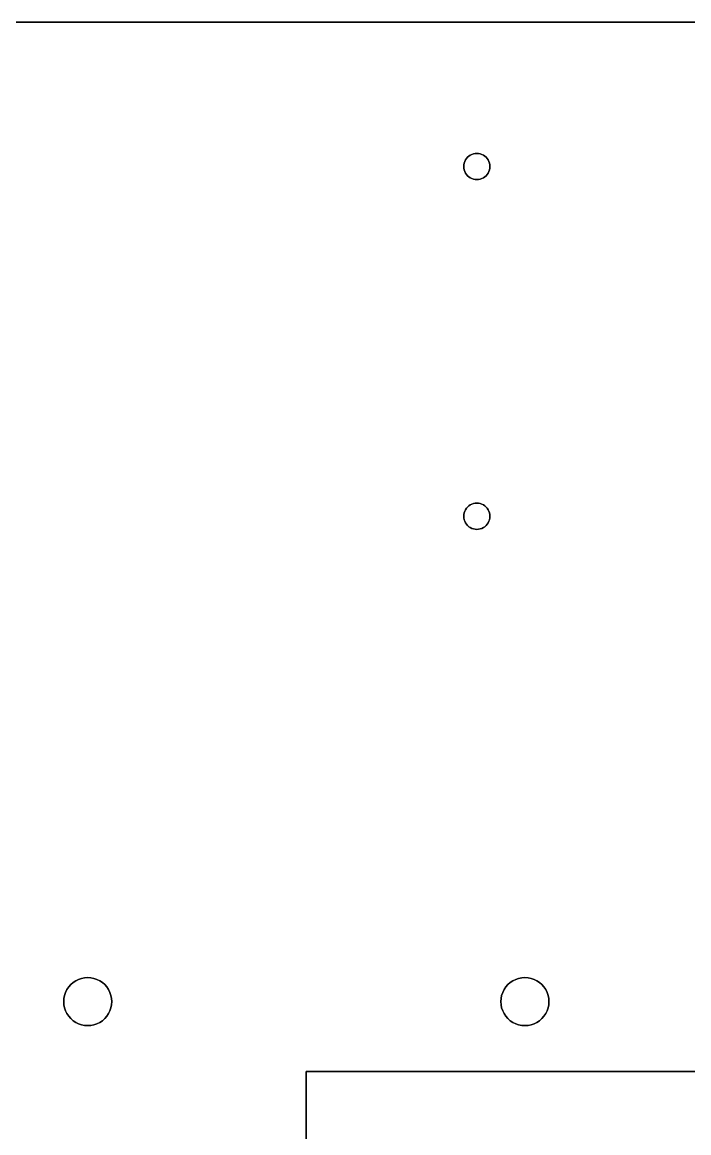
# Model space of a CAD drawing. Header units: millimetres. Extents: x 0 to 305, y 0 to 254.
# Drawn here: x 152.5 to 228.8, y 127 to 254 of the extents above; entities that cross this region are included whole.
import ezdxf

# ---------------------------------------------------------------- set-up
doc = ezdxf.new("R2010")
doc.units = ezdxf.units.MM
doc.layers.add('BASE_PLATE', color=7, linetype='CONTINUOUS')

msp = doc.modelspace()

# ---------------------------------------------------------------- linework, layer by layer
at = {"layer": 'BASE_PLATE'}
for points in [[(305, 254), (15, 254), (15, 254, 6)], [(305, 254), (15, 254, 6), (305, 254, 6)], [(203.5869, 238.69), (203.75, 238.799), (203.75, 238.799, 6)], [(203.5869, 238.69), (203.75, 238.799, 6), (203.5869, 238.69, 6)], [(203.75, 238.799), (203.926, 238.8858), (203.926, 238.8858, 6)], [(203.75, 238.799), (203.926, 238.8858, 6), (203.75, 238.799, 6)], [(203.926, 238.8858), (204.1118, 238.9489), (204.1118, 238.9489, 6)], [(203.926, 238.8858), (204.1118, 238.9489, 6), (203.926, 238.8858, 6)], [(204.1118, 238.9489), (204.3042, 238.9872), (204.3042, 238.9872, 6)], [(204.1118, 238.9489), (204.3042, 238.9872, 6), (204.1118, 238.9489, 6)], [(204.3042, 238.9872), (204.5, 239), (204.5, 239, 6)], [(204.3042, 238.9872), (204.5, 239, 6), (204.3042, 238.9872, 6)], [(204.5, 239), (204.6958, 238.9872), (204.6958, 238.9872, 6)], [(204.5, 239), (204.6958, 238.9872, 6), (204.5, 239, 6)], [(204.6958, 238.9872), (204.8882, 238.9489), (204.8882, 238.9489, 6)], [(204.6958, 238.9872), (204.8882, 238.9489, 6), (204.6958, 238.9872, 6)], [(204.8882, 238.9489), (205.074, 238.8858), (205.074, 238.8858, 6)], [(204.8882, 238.9489), (205.074, 238.8858, 6), (204.8882, 238.9489, 6)], [(205.074, 238.8858), (205.25, 238.799), (205.25, 238.799, 6)], [(205.074, 238.8858), (205.25, 238.799, 6), (205.074, 238.8858, 6)], [(205.25, 238.799), (205.4131, 238.69), (205.4131, 238.69, 6)], [(205.25, 238.799), (205.4131, 238.69, 6), (205.25, 238.799, 6)], [(203, 237.5), (203.0128, 237.6958), (203.0128, 237.6958, 6)], [(203, 237.5), (203.0128, 237.6958, 6), (203, 237.5, 6)], [(203.0128, 237.3042), (203, 237.5), (203, 237.5, 6)], [(203.0128, 237.3042), (203, 237.5, 6), (203.0128, 237.3042, 6)], [(203.0128, 237.6958), (203.0511, 237.8882), (203.0511, 237.8882, 6)], [(203.0128, 237.6958), (203.0511, 237.8882, 6), (203.0128, 237.6958, 6)], [(203.0511, 237.8882), (203.1142, 238.074), (203.1142, 238.074, 6)], [(203.0511, 237.8882), (203.1142, 238.074, 6), (203.0511, 237.8882, 6)], [(203.1142, 238.074), (203.201, 238.25), (203.201, 238.25, 6)], [(203.1142, 238.074), (203.201, 238.25, 6), (203.1142, 238.074, 6)], [(203.201, 238.25), (203.31, 238.4131), (203.31, 238.4131, 6)], [(203.201, 238.25), (203.31, 238.4131, 6), (203.201, 238.25, 6)], [(203.31, 238.4131), (203.4393, 238.5607), (203.4393, 238.5607, 6)], [(203.31, 238.4131), (203.4393, 238.5607, 6), (203.31, 238.4131, 6)], [(203.4393, 238.5607), (203.5869, 238.69), (203.5869, 238.69, 6)], [(203.4393, 238.5607), (203.5869, 238.69, 6), (203.4393, 238.5607, 6)], [(205.4131, 238.69), (205.5607, 238.5607), (205.5607, 238.5607, 6)], [(205.4131, 238.69), (205.5607, 238.5607, 6), (205.4131, 238.69, 6)], [(205.5607, 238.5607), (205.69, 238.4131), (205.69, 238.4131, 6)], [(205.5607, 238.5607), (205.69, 238.4131, 6), (205.5607, 238.5607, 6)], [(205.69, 238.4131), (205.799, 238.25), (205.799, 238.25, 6)], [(205.69, 238.4131), (205.799, 238.25, 6), (205.69, 238.4131, 6)], [(205.799, 238.25), (205.8858, 238.074), (205.8858, 238.074, 6)], [(205.799, 238.25), (205.8858, 238.074, 6), (205.799, 238.25, 6)], [(205.8858, 238.074), (205.9489, 237.8882), (205.9489, 237.8882, 6)], [(205.8858, 238.074), (205.9489, 237.8882, 6), (205.8858, 238.074, 6)], [(205.9489, 237.8882), (205.9872, 237.6958), (205.9872, 237.6958, 6)], [(205.9489, 237.8882), (205.9872, 237.6958, 6), (205.9489, 237.8882, 6)], [(205.9872, 237.6958), (206, 237.5), (206, 237.5, 6)], [(205.9872, 237.6958), (206, 237.5, 6), (205.9872, 237.6958, 6)], [(206, 237.5), (205.9872, 237.3042), (205.9872, 237.3042, 6)], [(206, 237.5), (205.9872, 237.3042, 6), (206, 237.5, 6)], [(203.0511, 237.1118), (203.0128, 237.3042), (203.0128, 237.3042, 6)], [(203.0511, 237.1118), (203.0128, 237.3042, 6), (203.0511, 237.1118, 6)], [(203.1142, 236.926), (203.0511, 237.1118), (203.0511, 237.1118, 6)], [(203.1142, 236.926), (203.0511, 237.1118, 6), (203.1142, 236.926, 6)], [(203.201, 236.75), (203.1142, 236.926), (203.1142, 236.926, 6)], [(203.201, 236.75), (203.1142, 236.926, 6), (203.201, 236.75, 6)], [(203.31, 236.5869), (203.201, 236.75), (203.201, 236.75, 6)], [(203.31, 236.5869), (203.201, 236.75, 6), (203.31, 236.5869, 6)], [(203.4393, 236.4393), (203.31, 236.5869), (203.31, 236.5869, 6)], [(203.4393, 236.4393), (203.31, 236.5869, 6), (203.4393, 236.4393, 6)], [(203.5869, 236.31), (203.4393, 236.4393), (203.4393, 236.4393, 6)], [(203.5869, 236.31), (203.4393, 236.4393, 6), (203.5869, 236.31, 6)], [(203.75, 236.201), (203.5869, 236.31), (203.5869, 236.31, 6)], [(203.75, 236.201), (203.5869, 236.31, 6), (203.75, 236.201, 6)], [(205.4131, 236.31), (205.25, 236.201), (205.25, 236.201, 6)], [(205.4131, 236.31), (205.25, 236.201, 6), (205.4131, 236.31, 6)], [(205.5607, 236.4393), (205.4131, 236.31), (205.4131, 236.31, 6)], [(205.5607, 236.4393), (205.4131, 236.31, 6), (205.5607, 236.4393, 6)], [(205.69, 236.5869), (205.5607, 236.4393), (205.5607, 236.4393, 6)], [(205.69, 236.5869), (205.5607, 236.4393, 6), (205.69, 236.5869, 6)], [(205.799, 236.75), (205.69, 236.5869), (205.69, 236.5869, 6)], [(205.799, 236.75), (205.69, 236.5869, 6), (205.799, 236.75, 6)], [(205.8858, 236.926), (205.799, 236.75), (205.799, 236.75, 6)], [(205.8858, 236.926), (205.799, 236.75, 6), (205.8858, 236.926, 6)], [(205.9489, 237.1118), (205.8858, 236.926), (205.8858, 236.926, 6)], [(205.9489, 237.1118), (205.8858, 236.926, 6), (205.9489, 237.1118, 6)], [(205.9872, 237.3042), (205.9489, 237.1118), (205.9489, 237.1118, 6)], [(205.9872, 237.3042), (205.9489, 237.1118, 6), (205.9872, 237.3042, 6)], [(203.926, 236.1142), (203.75, 236.201), (203.75, 236.201, 6)], [(203.926, 236.1142), (203.75, 236.201, 6), (203.926, 236.1142, 6)], [(204.1118, 236.0511), (203.926, 236.1142), (203.926, 236.1142, 6)], [(204.1118, 236.0511), (203.926, 236.1142, 6), (204.1118, 236.0511, 6)], [(204.3042, 236.0128), (204.1118, 236.0511), (204.1118, 236.0511, 6)], [(204.3042, 236.0128), (204.1118, 236.0511, 6), (204.3042, 236.0128, 6)], [(204.5, 236), (204.3042, 236.0128), (204.3042, 236.0128, 6)], [(204.5, 236), (204.3042, 236.0128, 6), (204.5, 236, 6)], [(204.6958, 236.0128), (204.5, 236), (204.5, 236, 6)], [(204.6958, 236.0128), (204.5, 236, 6), (204.6958, 236.0128, 6)], [(204.8882, 236.0511), (204.6958, 236.0128), (204.6958, 236.0128, 6)], [(204.8882, 236.0511), (204.6958, 236.0128, 6), (204.8882, 236.0511, 6)], [(205.074, 236.1142), (204.8882, 236.0511), (204.8882, 236.0511, 6)], [(205.074, 236.1142), (204.8882, 236.0511, 6), (205.074, 236.1142, 6)], [(205.25, 236.201), (205.074, 236.1142), (205.074, 236.1142, 6)], [(205.25, 236.201), (205.074, 236.1142, 6), (205.25, 236.201, 6)], [(203.1142, 198.074), (203.201, 198.25), (203.201, 198.25, 6)], [(203.1142, 198.074), (203.201, 198.25, 6), (203.1142, 198.074, 6)], [(203.201, 198.25), (203.31, 198.4131), (203.31, 198.4131, 6)], [(203.201, 198.25), (203.31, 198.4131, 6), (203.201, 198.25, 6)], [(203.31, 198.4131), (203.4393, 198.5607), (203.4393, 198.5607, 6)], [(203.31, 198.4131), (203.4393, 198.5607, 6), (203.31, 198.4131, 6)], [(203.4393, 198.5607), (203.5869, 198.69), (203.5869, 198.69, 6)], [(203.4393, 198.5607), (203.5869, 198.69, 6), (203.4393, 198.5607, 6)], [(203.5869, 198.69), (203.75, 198.799), (203.75, 198.799, 6)], [(203.5869, 198.69), (203.75, 198.799, 6), (203.5869, 198.69, 6)], [(203.75, 198.799), (203.926, 198.8858), (203.926, 198.8858, 6)], [(203.75, 198.799), (203.926, 198.8858, 6), (203.75, 198.799, 6)], [(203.926, 198.8858), (204.1118, 198.9489), (204.1118, 198.9489, 6)], [(203.926, 198.8858), (204.1118, 198.9489, 6), (203.926, 198.8858, 6)], [(204.1118, 198.9489), (204.3042, 198.9872), (204.3042, 198.9872, 6)], [(204.1118, 198.9489), (204.3042, 198.9872, 6), (204.1118, 198.9489, 6)], [(204.3042, 198.9872), (204.5, 199), (204.5, 199, 6)], [(204.3042, 198.9872), (204.5, 199, 6), (204.3042, 198.9872, 6)], [(204.5, 199), (204.6958, 198.9872), (204.6958, 198.9872, 6)], [(204.5, 199), (204.6958, 198.9872, 6), (204.5, 199, 6)], [(204.6958, 198.9872), (204.8882, 198.9489), (204.8882, 198.9489, 6)], [(204.6958, 198.9872), (204.8882, 198.9489, 6), (204.6958, 198.9872, 6)], [(204.8882, 198.9489), (205.074, 198.8858), (205.074, 198.8858, 6)], [(204.8882, 198.9489), (205.074, 198.8858, 6), (204.8882, 198.9489, 6)], [(205.074, 198.8858), (205.25, 198.799), (205.25, 198.799, 6)], [(205.074, 198.8858), (205.25, 198.799, 6), (205.074, 198.8858, 6)], [(205.25, 198.799), (205.4131, 198.69), (205.4131, 198.69, 6)], [(205.25, 198.799), (205.4131, 198.69, 6), (205.25, 198.799, 6)], [(205.4131, 198.69), (205.5607, 198.5607), (205.5607, 198.5607, 6)], [(205.4131, 198.69), (205.5607, 198.5607, 6), (205.4131, 198.69, 6)], [(205.5607, 198.5607), (205.69, 198.4131), (205.69, 198.4131, 6)], [(205.5607, 198.5607), (205.69, 198.4131, 6), (205.5607, 198.5607, 6)], [(205.69, 198.4131), (205.799, 198.25), (205.799, 198.25, 6)], [(205.69, 198.4131), (205.799, 198.25, 6), (205.69, 198.4131, 6)], [(205.799, 198.25), (205.8858, 198.074), (205.8858, 198.074, 6)], [(205.799, 198.25), (205.8858, 198.074, 6), (205.799, 198.25, 6)], [(203, 197.5), (203.0128, 197.6958), (203.0128, 197.6958, 6)], [(203, 197.5), (203.0128, 197.6958, 6), (203, 197.5, 6)], [(203.0128, 197.3042), (203, 197.5), (203, 197.5, 6)], [(203.0128, 197.3042), (203, 197.5, 6), (203.0128, 197.3042, 6)], [(203.0128, 197.6958), (203.0511, 197.8882), (203.0511, 197.8882, 6)], [(203.0128, 197.6958), (203.0511, 197.8882, 6), (203.0128, 197.6958, 6)], [(203.0511, 197.1118), (203.0128, 197.3042), (203.0128, 197.3042, 6)], [(203.0511, 197.1118), (203.0128, 197.3042, 6), (203.0511, 197.1118, 6)], [(203.0511, 197.8882), (203.1142, 198.074), (203.1142, 198.074, 6)], [(203.0511, 197.8882), (203.1142, 198.074, 6), (203.0511, 197.8882, 6)], [(203.1142, 196.926), (203.0511, 197.1118), (203.0511, 197.1118, 6)], [(203.1142, 196.926), (203.0511, 197.1118, 6), (203.1142, 196.926, 6)], [(203.201, 196.75), (203.1142, 196.926), (203.1142, 196.926, 6)], [(203.201, 196.75), (203.1142, 196.926, 6), (203.201, 196.75, 6)], [(205.8858, 196.926), (205.799, 196.75), (205.799, 196.75, 6)], [(205.8858, 196.926), (205.799, 196.75, 6), (205.8858, 196.926, 6)], [(205.8858, 198.074), (205.9489, 197.8882), (205.9489, 197.8882, 6)], [(205.8858, 198.074), (205.9489, 197.8882, 6), (205.8858, 198.074, 6)], [(205.9489, 197.1118), (205.8858, 196.926), (205.8858, 196.926, 6)], [(205.9489, 197.1118), (205.8858, 196.926, 6), (205.9489, 197.1118, 6)], [(205.9489, 197.8882), (205.9872, 197.6958), (205.9872, 197.6958, 6)], [(205.9489, 197.8882), (205.9872, 197.6958, 6), (205.9489, 197.8882, 6)], [(205.9872, 197.3042), (205.9489, 197.1118), (205.9489, 197.1118, 6)], [(205.9872, 197.3042), (205.9489, 197.1118, 6), (205.9872, 197.3042, 6)], [(205.9872, 197.6958), (206, 197.5), (206, 197.5, 6)], [(205.9872, 197.6958), (206, 197.5, 6), (205.9872, 197.6958, 6)], [(206, 197.5), (205.9872, 197.3042), (205.9872, 197.3042, 6)], [(206, 197.5), (205.9872, 197.3042, 6), (206, 197.5, 6)], [(203.31, 196.5869), (203.201, 196.75), (203.201, 196.75, 6)], [(203.31, 196.5869), (203.201, 196.75, 6), (203.31, 196.5869, 6)], [(203.4393, 196.4393), (203.31, 196.5869), (203.31, 196.5869, 6)], [(203.4393, 196.4393), (203.31, 196.5869, 6), (203.4393, 196.4393, 6)], [(203.5869, 196.31), (203.4393, 196.4393), (203.4393, 196.4393, 6)], [(203.5869, 196.31), (203.4393, 196.4393, 6), (203.5869, 196.31, 6)], [(203.75, 196.201), (203.5869, 196.31), (203.5869, 196.31, 6)], [(203.75, 196.201), (203.5869, 196.31, 6), (203.75, 196.201, 6)], [(203.926, 196.1142), (203.75, 196.201), (203.75, 196.201, 6)], [(203.926, 196.1142), (203.75, 196.201, 6), (203.926, 196.1142, 6)], [(204.1118, 196.0511), (203.926, 196.1142), (203.926, 196.1142, 6)], [(204.1118, 196.0511), (203.926, 196.1142, 6), (204.1118, 196.0511, 6)], [(204.3042, 196.0128), (204.1118, 196.0511), (204.1118, 196.0511, 6)], [(204.3042, 196.0128), (204.1118, 196.0511, 6), (204.3042, 196.0128, 6)], [(204.5, 196), (204.3042, 196.0128), (204.3042, 196.0128, 6)], [(204.5, 196), (204.3042, 196.0128, 6), (204.5, 196, 6)], [(204.6958, 196.0128), (204.5, 196), (204.5, 196, 6)], [(204.6958, 196.0128), (204.5, 196, 6), (204.6958, 196.0128, 6)], [(204.8882, 196.0511), (204.6958, 196.0128), (204.6958, 196.0128, 6)], [(204.8882, 196.0511), (204.6958, 196.0128, 6), (204.8882, 196.0511, 6)], [(205.074, 196.1142), (204.8882, 196.0511), (204.8882, 196.0511, 6)], [(205.074, 196.1142), (204.8882, 196.0511, 6), (205.074, 196.1142, 6)], [(205.25, 196.201), (205.074, 196.1142), (205.074, 196.1142, 6)], [(205.25, 196.201), (205.074, 196.1142, 6), (205.25, 196.201, 6)], [(205.4131, 196.31), (205.25, 196.201), (205.25, 196.201, 6)], [(205.4131, 196.31), (205.25, 196.201, 6), (205.4131, 196.31, 6)], [(205.5607, 196.4393), (205.4131, 196.31), (205.4131, 196.31, 6)], [(205.5607, 196.4393), (205.4131, 196.31, 6), (205.5607, 196.4393, 6)], [(205.69, 196.5869), (205.5607, 196.4393), (205.5607, 196.4393, 6)], [(205.69, 196.5869), (205.5607, 196.4393, 6), (205.69, 196.5869, 6)], [(205.799, 196.75), (205.69, 196.5869), (205.69, 196.5869, 6)], [(205.799, 196.75), (205.69, 196.5869, 6), (205.799, 196.75, 6)], [(157.6184, 143.375), (157.8183, 143.6741), (157.8183, 143.6741, 6)], [(157.6184, 143.375), (157.8183, 143.6741, 6), (157.6184, 143.375, 6)], [(157.8183, 143.6741), (158.0555, 143.9445), (158.0555, 143.9445, 6)], [(157.8183, 143.6741), (158.0555, 143.9445, 6), (157.8183, 143.6741, 6)], [(158.0555, 143.9445), (158.3259, 144.1817), (158.3259, 144.1817, 6)], [(158.0555, 143.9445), (158.3259, 144.1817, 6), (158.0555, 143.9445, 6)], [(158.3259, 144.1817), (158.625, 144.3816), (158.625, 144.3816, 6)], [(158.3259, 144.1817), (158.625, 144.3816, 6), (158.3259, 144.1817, 6)], [(158.625, 144.3816), (158.9476, 144.5407), (158.9476, 144.5407, 6)], [(158.625, 144.3816), (158.9476, 144.5407, 6), (158.625, 144.3816, 6)], [(158.9476, 144.5407), (159.2883, 144.6563), (159.2883, 144.6563, 6)], [(158.9476, 144.5407), (159.2883, 144.6563, 6), (158.9476, 144.5407, 6)], [(159.2883, 144.6563), (159.6411, 144.7265), (159.6411, 144.7265, 6)], [(159.2883, 144.6563), (159.6411, 144.7265, 6), (159.2883, 144.6563, 6)], [(159.6411, 144.7265), (160, 144.75), (160, 144.75, 6)], [(159.6411, 144.7265), (160, 144.75, 6), (159.6411, 144.7265, 6)], [(160, 144.75), (160.3589, 144.7265), (160.3589, 144.7265, 6)], [(160, 144.75), (160.3589, 144.7265, 6), (160, 144.75, 6)], [(160.3589, 144.7265), (160.7117, 144.6563), (160.7117, 144.6563, 6)], [(160.3589, 144.7265), (160.7117, 144.6563, 6), (160.3589, 144.7265, 6)], [(160.7117, 144.6563), (161.0524, 144.5407), (161.0524, 144.5407, 6)], [(160.7117, 144.6563), (161.0524, 144.5407, 6), (160.7117, 144.6563, 6)], [(161.0524, 144.5407), (161.375, 144.3816), (161.375, 144.3816, 6)], [(161.0524, 144.5407), (161.375, 144.3816, 6), (161.0524, 144.5407, 6)], [(161.375, 144.3816), (161.6741, 144.1817), (161.6741, 144.1817, 6)], [(161.375, 144.3816), (161.6741, 144.1817, 6), (161.375, 144.3816, 6)], [(161.6741, 144.1817), (161.9445, 143.9445), (161.9445, 143.9445, 6)], [(161.6741, 144.1817), (161.9445, 143.9445, 6), (161.6741, 144.1817, 6)], [(161.9445, 143.9445), (162.1817, 143.6741), (162.1817, 143.6741, 6)], [(161.9445, 143.9445), (162.1817, 143.6741, 6), (161.9445, 143.9445, 6)], [(162.1817, 143.6741), (162.3816, 143.375), (162.3816, 143.375, 6)], [(162.1817, 143.6741), (162.3816, 143.375, 6), (162.1817, 143.6741, 6)], [(207.6184, 143.375), (207.8183, 143.6741), (207.8183, 143.6741, 6)], [(207.6184, 143.375), (207.8183, 143.6741, 6), (207.6184, 143.375, 6)], [(207.8183, 143.6741), (208.0555, 143.9445), (208.0555, 143.9445, 6)], [(207.8183, 143.6741), (208.0555, 143.9445, 6), (207.8183, 143.6741, 6)], [(208.0555, 143.9445), (208.3259, 144.1817), (208.3259, 144.1817, 6)], [(208.0555, 143.9445), (208.3259, 144.1817, 6), (208.0555, 143.9445, 6)], [(208.3259, 144.1817), (208.625, 144.3816), (208.625, 144.3816, 6)], [(208.3259, 144.1817), (208.625, 144.3816, 6), (208.3259, 144.1817, 6)], [(208.625, 144.3816), (208.9476, 144.5407), (208.9476, 144.5407, 6)], [(208.625, 144.3816), (208.9476, 144.5407, 6), (208.625, 144.3816, 6)], [(208.9476, 144.5407), (209.2883, 144.6563), (209.2883, 144.6563, 6)], [(208.9476, 144.5407), (209.2883, 144.6563, 6), (208.9476, 144.5407, 6)], [(209.2883, 144.6563), (209.6411, 144.7265), (209.6411, 144.7265, 6)], [(209.2883, 144.6563), (209.6411, 144.7265, 6), (209.2883, 144.6563, 6)], [(209.6411, 144.7265), (210, 144.75), (210, 144.75, 6)], [(209.6411, 144.7265), (210, 144.75, 6), (209.6411, 144.7265, 6)], [(210, 144.75), (210.3589, 144.7265), (210.3589, 144.7265, 6)], [(210, 144.75), (210.3589, 144.7265, 6), (210, 144.75, 6)], [(210.3589, 144.7265), (210.7117, 144.6563), (210.7117, 144.6563, 6)], [(210.3589, 144.7265), (210.7117, 144.6563, 6), (210.3589, 144.7265, 6)], [(210.7117, 144.6563), (211.0524, 144.5407), (211.0524, 144.5407, 6)], [(210.7117, 144.6563), (211.0524, 144.5407, 6), (210.7117, 144.6563, 6)], [(211.0524, 144.5407), (211.375, 144.3816), (211.375, 144.3816, 6)], [(211.0524, 144.5407), (211.375, 144.3816, 6), (211.0524, 144.5407, 6)], [(211.375, 144.3816), (211.6741, 144.1817), (211.6741, 144.1817, 6)], [(211.375, 144.3816), (211.6741, 144.1817, 6), (211.375, 144.3816, 6)], [(211.6741, 144.1817), (211.9445, 143.9445), (211.9445, 143.9445, 6)], [(211.6741, 144.1817), (211.9445, 143.9445, 6), (211.6741, 144.1817, 6)], [(211.9445, 143.9445), (212.1817, 143.6741), (212.1817, 143.6741, 6)], [(211.9445, 143.9445), (212.1817, 143.6741, 6), (211.9445, 143.9445, 6)], [(212.1817, 143.6741), (212.3816, 143.375), (212.3816, 143.375, 6)], [(212.1817, 143.6741), (212.3816, 143.375, 6), (212.1817, 143.6741, 6)], [(157.25, 142), (157.2735, 142.3589), (157.2735, 142.3589, 6)], [(157.25, 142), (157.2735, 142.3589, 6), (157.25, 142, 6)], [(157.2735, 142.3589), (157.3437, 142.7117), (157.3437, 142.7117, 6)], [(157.2735, 142.3589), (157.3437, 142.7117, 6), (157.2735, 142.3589, 6)], [(157.3437, 142.7117), (157.4593, 143.0524), (157.4593, 143.0524, 6)], [(157.3437, 142.7117), (157.4593, 143.0524, 6), (157.3437, 142.7117, 6)], [(157.4593, 143.0524), (157.6184, 143.375), (157.6184, 143.375, 6)], [(157.4593, 143.0524), (157.6184, 143.375, 6), (157.4593, 143.0524, 6)], [(162.3816, 143.375), (162.5407, 143.0524), (162.5407, 143.0524, 6)], [(162.3816, 143.375), (162.5407, 143.0524, 6), (162.3816, 143.375, 6)], [(162.5407, 143.0524), (162.6563, 142.7117), (162.6563, 142.7117, 6)], [(162.5407, 143.0524), (162.6563, 142.7117, 6), (162.5407, 143.0524, 6)], [(162.6563, 142.7117), (162.7265, 142.3589), (162.7265, 142.3589, 6)], [(162.6563, 142.7117), (162.7265, 142.3589, 6), (162.6563, 142.7117, 6)], [(162.7265, 142.3589), (162.75, 142), (162.75, 142, 6)], [(162.7265, 142.3589), (162.75, 142, 6), (162.7265, 142.3589, 6)], [(207.25, 142), (207.2735, 142.3589), (207.2735, 142.3589, 6)], [(207.25, 142), (207.2735, 142.3589, 6), (207.25, 142, 6)], [(207.2735, 142.3589), (207.3437, 142.7117), (207.3437, 142.7117, 6)], [(207.2735, 142.3589), (207.3437, 142.7117, 6), (207.2735, 142.3589, 6)], [(207.3437, 142.7117), (207.4593, 143.0524), (207.4593, 143.0524, 6)], [(207.3437, 142.7117), (207.4593, 143.0524, 6), (207.3437, 142.7117, 6)], [(207.4593, 143.0524), (207.6184, 143.375), (207.6184, 143.375, 6)], [(207.4593, 143.0524), (207.6184, 143.375, 6), (207.4593, 143.0524, 6)], [(212.3816, 143.375), (212.5407, 143.0524), (212.5407, 143.0524, 6)], [(212.3816, 143.375), (212.5407, 143.0524, 6), (212.3816, 143.375, 6)], [(212.5407, 143.0524), (212.6563, 142.7117), (212.6563, 142.7117, 6)], [(212.5407, 143.0524), (212.6563, 142.7117, 6), (212.5407, 143.0524, 6)], [(212.6563, 142.7117), (212.7265, 142.3589), (212.7265, 142.3589, 6)], [(212.6563, 142.7117), (212.7265, 142.3589, 6), (212.6563, 142.7117, 6)], [(212.7265, 142.3589), (212.75, 142), (212.75, 142, 6)], [(212.7265, 142.3589), (212.75, 142, 6), (212.7265, 142.3589, 6)], [(157.2735, 141.6411), (157.25, 142), (157.25, 142, 6)], [(157.2735, 141.6411), (157.25, 142, 6), (157.2735, 141.6411, 6)], [(157.3437, 141.2883), (157.2735, 141.6411), (157.2735, 141.6411, 6)], [(157.3437, 141.2883), (157.2735, 141.6411, 6), (157.3437, 141.2883, 6)], [(157.4593, 140.9476), (157.3437, 141.2883), (157.3437, 141.2883, 6)], [(157.4593, 140.9476), (157.3437, 141.2883, 6), (157.4593, 140.9476, 6)], [(162.6563, 141.2883), (162.5407, 140.9476), (162.5407, 140.9476, 6)], [(162.6563, 141.2883), (162.5407, 140.9476, 6), (162.6563, 141.2883, 6)], [(162.7265, 141.6411), (162.6563, 141.2883), (162.6563, 141.2883, 6)], [(162.7265, 141.6411), (162.6563, 141.2883, 6), (162.7265, 141.6411, 6)], [(162.75, 142), (162.7265, 141.6411), (162.7265, 141.6411, 6)], [(162.75, 142), (162.7265, 141.6411, 6), (162.75, 142, 6)], [(207.2735, 141.6411), (207.25, 142), (207.25, 142, 6)], [(207.2735, 141.6411), (207.25, 142, 6), (207.2735, 141.6411, 6)], [(207.3437, 141.2883), (207.2735, 141.6411), (207.2735, 141.6411, 6)], [(207.3437, 141.2883), (207.2735, 141.6411, 6), (207.3437, 141.2883, 6)], [(207.4593, 140.9476), (207.3437, 141.2883), (207.3437, 141.2883, 6)], [(207.4593, 140.9476), (207.3437, 141.2883, 6), (207.4593, 140.9476, 6)], [(212.6563, 141.2883), (212.5407, 140.9476), (212.5407, 140.9476, 6)], [(212.6563, 141.2883), (212.5407, 140.9476, 6), (212.6563, 141.2883, 6)], [(212.7265, 141.6411), (212.6563, 141.2883), (212.6563, 141.2883, 6)], [(212.7265, 141.6411), (212.6563, 141.2883, 6), (212.7265, 141.6411, 6)], [(212.75, 142), (212.7265, 141.6411), (212.7265, 141.6411, 6)], [(212.75, 142), (212.7265, 141.6411, 6), (212.75, 142, 6)], [(157.6184, 140.625), (157.4593, 140.9476), (157.4593, 140.9476, 6)], [(157.6184, 140.625), (157.4593, 140.9476, 6), (157.6184, 140.625, 6)], [(157.8183, 140.3259), (157.6184, 140.625), (157.6184, 140.625, 6)], [(157.8183, 140.3259), (157.6184, 140.625, 6), (157.8183, 140.3259, 6)], [(158.0555, 140.0555), (157.8183, 140.3259), (157.8183, 140.3259, 6)], [(158.0555, 140.0555), (157.8183, 140.3259, 6), (158.0555, 140.0555, 6)], [(158.3259, 139.8183), (158.0555, 140.0555), (158.0555, 140.0555, 6)], [(158.3259, 139.8183), (158.0555, 140.0555, 6), (158.3259, 139.8183, 6)], [(158.625, 139.6184), (158.3259, 139.8183), (158.3259, 139.8183, 6)], [(158.625, 139.6184), (158.3259, 139.8183, 6), (158.625, 139.6184, 6)], [(161.6741, 139.8183), (161.375, 139.6184), (161.375, 139.6184, 6)], [(161.6741, 139.8183), (161.375, 139.6184, 6), (161.6741, 139.8183, 6)], [(161.9445, 140.0555), (161.6741, 139.8183), (161.6741, 139.8183, 6)], [(161.9445, 140.0555), (161.6741, 139.8183, 6), (161.9445, 140.0555, 6)], [(162.1817, 140.3259), (161.9445, 140.0555), (161.9445, 140.0555, 6)], [(162.1817, 140.3259), (161.9445, 140.0555, 6), (162.1817, 140.3259, 6)], [(162.3816, 140.625), (162.1817, 140.3259), (162.1817, 140.3259, 6)], [(162.3816, 140.625), (162.1817, 140.3259, 6), (162.3816, 140.625, 6)], [(162.5407, 140.9476), (162.3816, 140.625), (162.3816, 140.625, 6)], [(162.5407, 140.9476), (162.3816, 140.625, 6), (162.5407, 140.9476, 6)], [(207.6184, 140.625), (207.4593, 140.9476), (207.4593, 140.9476, 6)], [(207.6184, 140.625), (207.4593, 140.9476, 6), (207.6184, 140.625, 6)], [(207.8183, 140.3259), (207.6184, 140.625), (207.6184, 140.625, 6)], [(207.8183, 140.3259), (207.6184, 140.625, 6), (207.8183, 140.3259, 6)], [(208.0555, 140.0555), (207.8183, 140.3259), (207.8183, 140.3259, 6)], [(208.0555, 140.0555), (207.8183, 140.3259, 6), (208.0555, 140.0555, 6)], [(208.3259, 139.8183), (208.0555, 140.0555), (208.0555, 140.0555, 6)], [(208.3259, 139.8183), (208.0555, 140.0555, 6), (208.3259, 139.8183, 6)], [(208.625, 139.6184), (208.3259, 139.8183), (208.3259, 139.8183, 6)], [(208.625, 139.6184), (208.3259, 139.8183, 6), (208.625, 139.6184, 6)], [(211.6741, 139.8183), (211.375, 139.6184), (211.375, 139.6184, 6)], [(211.6741, 139.8183), (211.375, 139.6184, 6), (211.6741, 139.8183, 6)], [(211.9445, 140.0555), (211.6741, 139.8183), (211.6741, 139.8183, 6)], [(211.9445, 140.0555), (211.6741, 139.8183, 6), (211.9445, 140.0555, 6)], [(212.1817, 140.3259), (211.9445, 140.0555), (211.9445, 140.0555, 6)], [(212.1817, 140.3259), (211.9445, 140.0555, 6), (212.1817, 140.3259, 6)], [(212.3816, 140.625), (212.1817, 140.3259), (212.1817, 140.3259, 6)], [(212.3816, 140.625), (212.1817, 140.3259, 6), (212.3816, 140.625, 6)], [(212.5407, 140.9476), (212.3816, 140.625), (212.3816, 140.625, 6)], [(212.5407, 140.9476), (212.3816, 140.625, 6), (212.5407, 140.9476, 6)], [(158.9476, 139.4593), (158.625, 139.6184), (158.625, 139.6184, 6)], [(158.9476, 139.4593), (158.625, 139.6184, 6), (158.9476, 139.4593, 6)], [(159.2883, 139.3437), (158.9476, 139.4593), (158.9476, 139.4593, 6)], [(159.2883, 139.3437), (158.9476, 139.4593, 6), (159.2883, 139.3437, 6)], [(159.6411, 139.2735), (159.2883, 139.3437), (159.2883, 139.3437, 6)], [(159.6411, 139.2735), (159.2883, 139.3437, 6), (159.6411, 139.2735, 6)], [(160, 139.25), (159.6411, 139.2735), (159.6411, 139.2735, 6)], [(160, 139.25), (159.6411, 139.2735, 6), (160, 139.25, 6)], [(160.3589, 139.2735), (160, 139.25), (160, 139.25, 6)], [(160.3589, 139.2735), (160, 139.25, 6), (160.3589, 139.2735, 6)], [(160.7117, 139.3437), (160.3589, 139.2735), (160.3589, 139.2735, 6)], [(160.7117, 139.3437), (160.3589, 139.2735, 6), (160.7117, 139.3437, 6)], [(161.0524, 139.4593), (160.7117, 139.3437), (160.7117, 139.3437, 6)], [(161.0524, 139.4593), (160.7117, 139.3437, 6), (161.0524, 139.4593, 6)], [(161.375, 139.6184), (161.0524, 139.4593), (161.0524, 139.4593, 6)], [(161.375, 139.6184), (161.0524, 139.4593, 6), (161.375, 139.6184, 6)], [(208.9476, 139.4593), (208.625, 139.6184), (208.625, 139.6184, 6)], [(208.9476, 139.4593), (208.625, 139.6184, 6), (208.9476, 139.4593, 6)], [(209.2883, 139.3437), (208.9476, 139.4593), (208.9476, 139.4593, 6)], [(209.2883, 139.3437), (208.9476, 139.4593, 6), (209.2883, 139.3437, 6)], [(209.6411, 139.2735), (209.2883, 139.3437), (209.2883, 139.3437, 6)], [(209.6411, 139.2735), (209.2883, 139.3437, 6), (209.6411, 139.2735, 6)], [(210, 139.25), (209.6411, 139.2735), (209.6411, 139.2735, 6)], [(210, 139.25), (209.6411, 139.2735, 6), (210, 139.25, 6)], [(210.3589, 139.2735), (210, 139.25), (210, 139.25, 6)], [(210.3589, 139.2735), (210, 139.25, 6), (210.3589, 139.2735, 6)], [(210.7117, 139.3437), (210.3589, 139.2735), (210.3589, 139.2735, 6)], [(210.7117, 139.3437), (210.3589, 139.2735, 6), (210.7117, 139.3437, 6)], [(211.0524, 139.4593), (210.7117, 139.3437), (210.7117, 139.3437, 6)], [(211.0524, 139.4593), (210.7117, 139.3437, 6), (211.0524, 139.4593, 6)], [(211.375, 139.6184), (211.0524, 139.4593), (211.0524, 139.4593, 6)], [(211.375, 139.6184), (211.0524, 139.4593, 6), (211.375, 139.6184, 6)], [(185, 120), (185, 134), (185, 134, 6)], [(185, 120), (185, 134, 6), (185, 120, 6)], [(185, 134), (305, 134), (305, 134, 6)], [(185, 134), (305, 134, 6), (185, 134, 6)]]:
    msp.add_3dface(points, dxfattribs=at)

doc.saveas('drawing.dxf')
